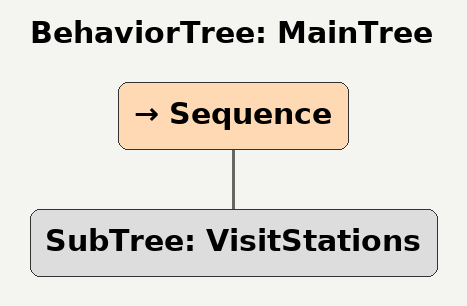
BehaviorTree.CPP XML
<root main_tree_to_execute = "MainTree" >
    <BehaviorTree ID="MainTree">
        <Sequence>
            <!-- StationA, StationE, StationC, StationD in order -->
            <SubTree ID="VisitStations" />
        </Sequence>
    </BehaviorTree>
</root>
